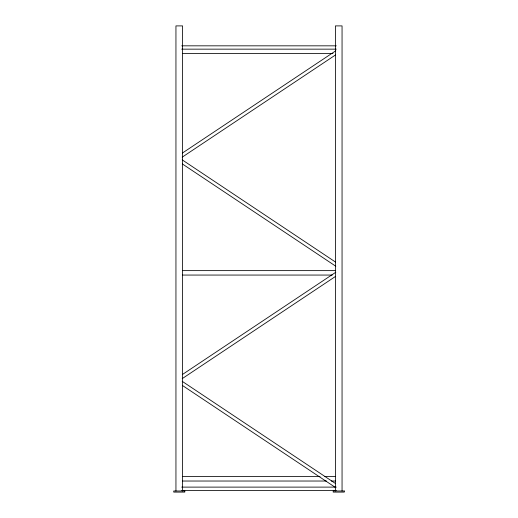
<?xml version="1.0" encoding="UTF-8"?>
<svg xmlns="http://www.w3.org/2000/svg" width="518" height="518" viewBox="0 0 518 518"><rect width="100%" height="100%" fill="white"/><g stroke="black" fill="none" stroke-linecap="round" stroke-linejoin="round"><path stroke-width="0.78" d="M182.388 153.056L335.793 50.783M182.206 157.161L335.612 54.895M182.388 374.527L335.793 272.254M182.206 378.639L335.612 276.366M181.689 45.83L336.311 45.83M181.689 49.152L336.311 49.152M182.595 53.587L332.983 53.587M182.595 270.629L335.405 270.629M182.595 275.058L332.174 275.058M182.595 476.599L320.046 476.599M324.896 476.599L335.405 476.599M182.595 481.028L326.515 481.028M331.365 481.028L335.405 481.028M181.689 487.114L336.311 487.114M181.689 490.436L336.311 490.436M182.206 159.855L335.612 262.127M182.388 163.966L335.793 266.233M182.206 381.326L335.612 483.598M182.388 385.437L335.12 487.257M342.055 490.993L342.055 25.9L335.405 25.9L335.405 490.993M182.595 490.993L182.595 25.9L175.945 25.9L175.945 490.993M184.809 490.993L173.731 490.993L173.731 492.1L184.809 492.1L184.809 490.993M344.269 490.993L333.191 490.993L333.191 492.1L344.269 492.1L344.269 490.993"/></g></svg>
